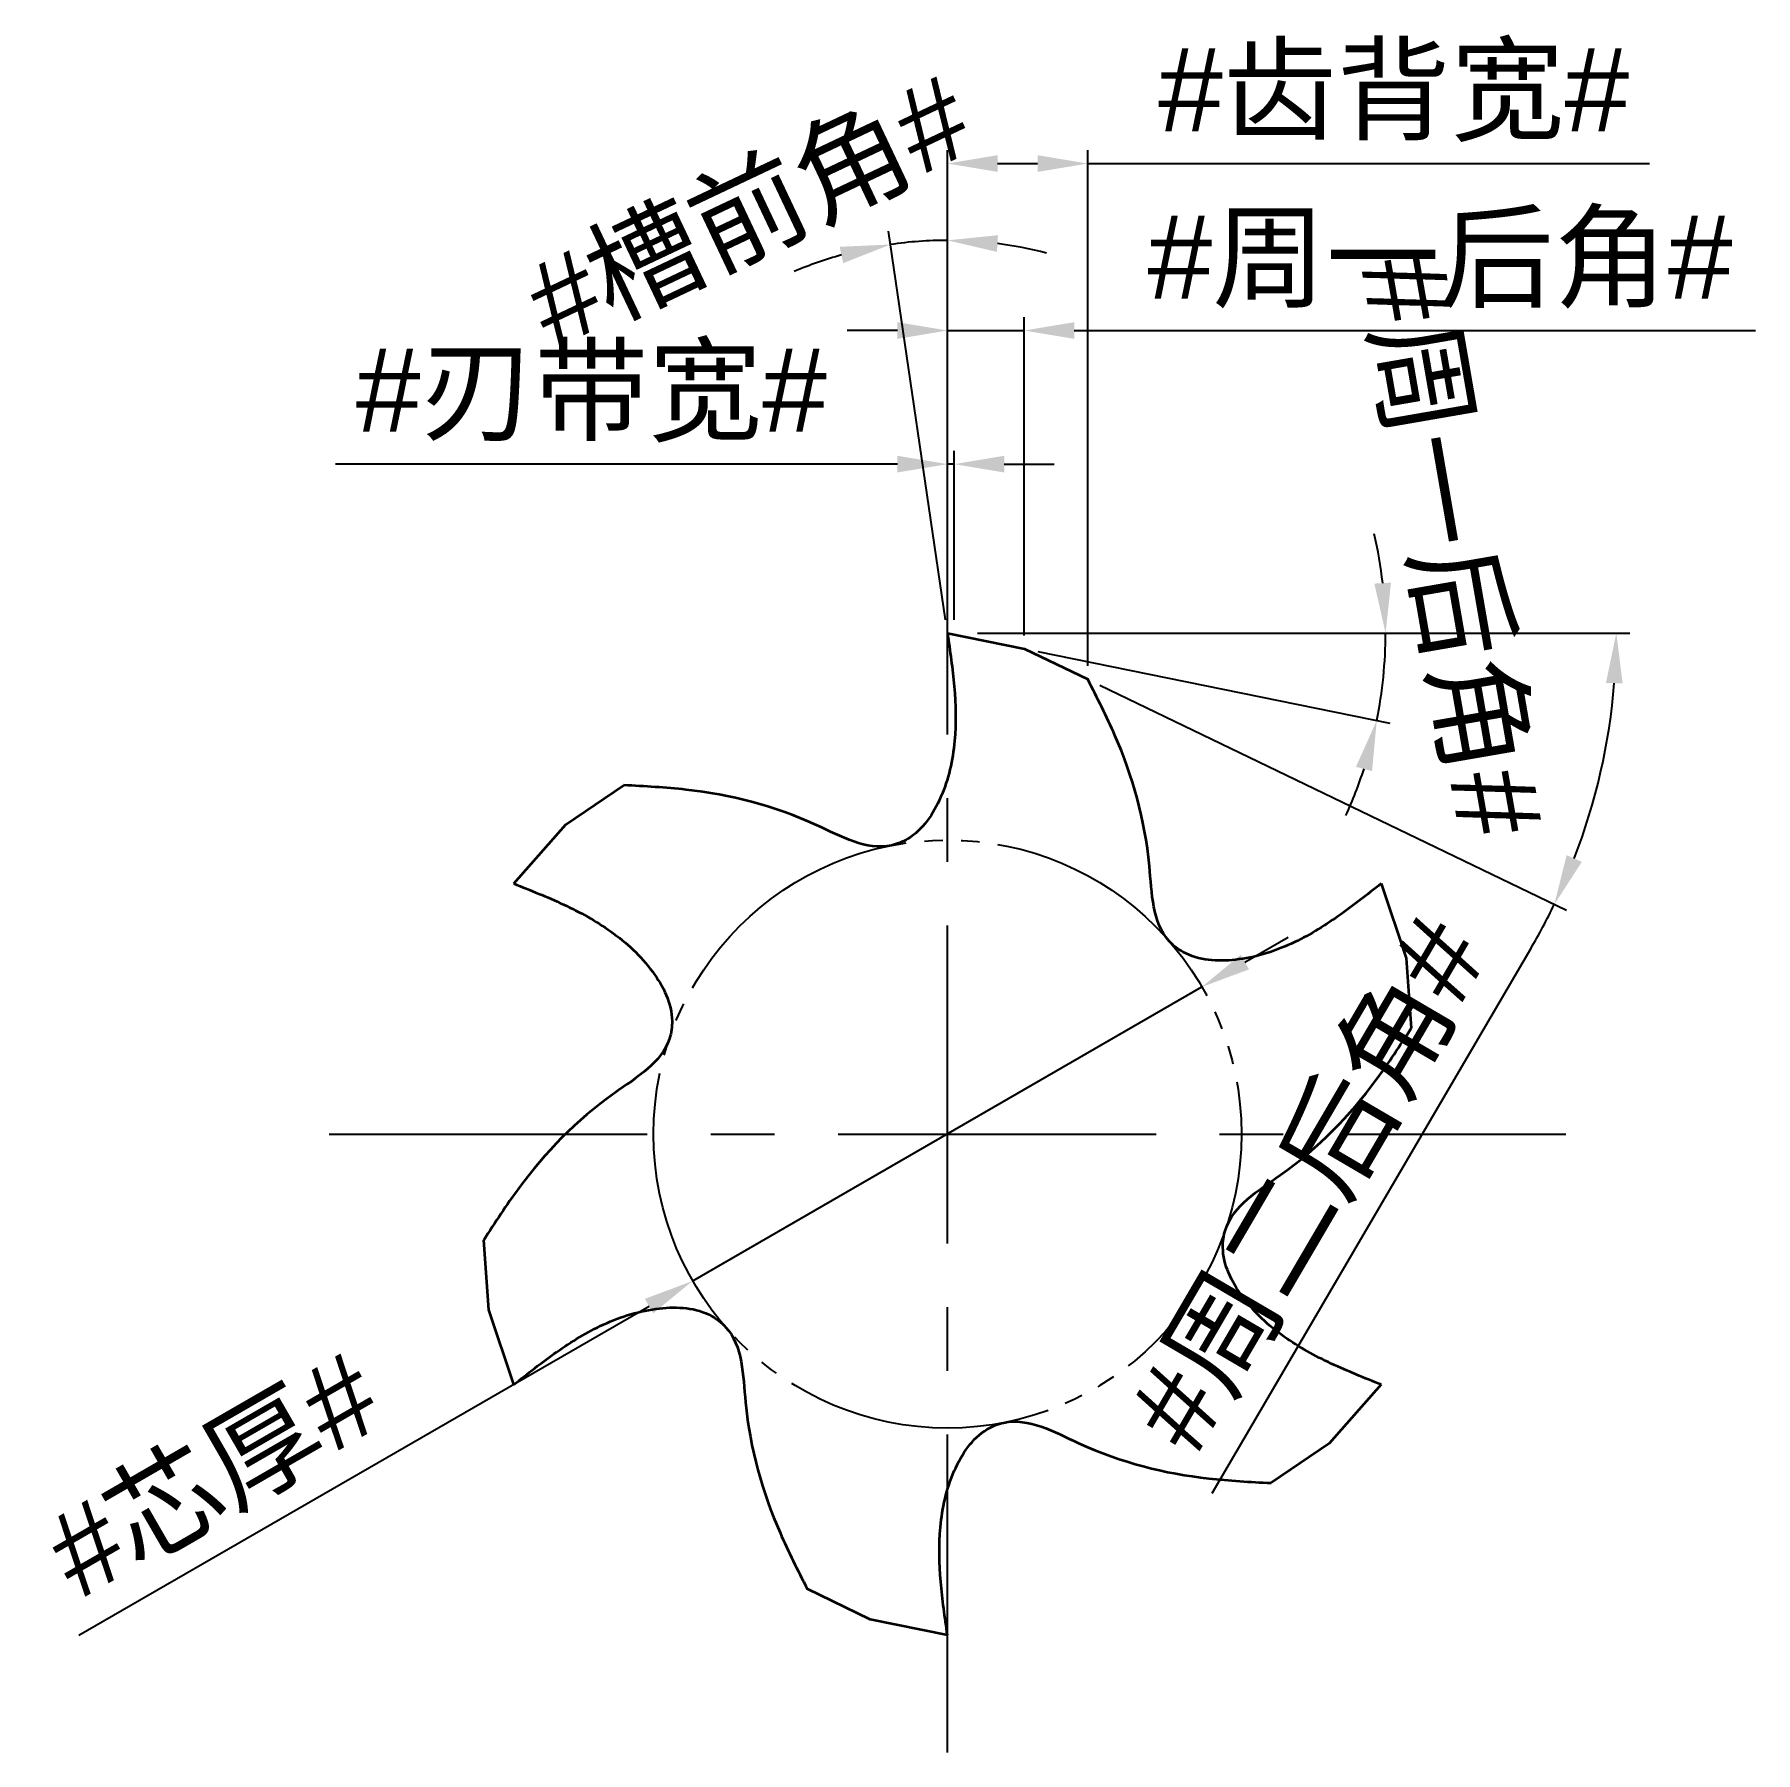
# Model space of a CAD drawing. Header units: inches. Extents: x 0 to 297, y 0 to 210.
# Drawn here: x 102.7 to 154.2, y 66 to 117.4 of the extents above; entities that cross this region are included whole.
import ezdxf

# ---------------------------------------------------------------- set-up
doc = ezdxf.new("R2010")
doc.units = ezdxf.units.IN
doc.header["$MEASUREMENT"] = 0
doc.linetypes.add('CENTER', pattern=[50.8, 31.75, -6.35, 6.35, -6.35])
doc.linetypes.add('JIS_09_08', pattern=[10.75, 8, -0.55, 0.55, -0.55, 0.55, -0.55])
for name, color, linetype in [('中心线', 2, 'JIS_09_08'), ('标注', 3, 'Continuous'), ('虚线轮廓', 3, 'Continuous')]:
    doc.layers.add(name, color=color, linetype=linetype)
doc.layers.add('轮廓', color=4, linetype='Continuous', lineweight=35)
doc.styles.get("Standard").update_dxf_attribs({"font": 'arial.ttf'})
doc.dimstyles.new('ISO-25-A', dxfattribs={"dimtxt": 2.5, "dimasz": 1.5, "dimexe": 0.4, "dimexo": 0.4, "dimgap": 0.4, "dimtad": 1, "dimdec": 3, "dimtxsty": 'Standard', "dimcen": 2.5, "dimclrd": 256, "dimclre": 256, "dimclrt": 256, "dimadec": 0, "dimazin": 0, "dimtfac": 1, "dimtdec": 3, "dimtmove": 0, "dimatfit": 3, "dimfxl": 1, "dimarcsym": 0})
doc.dimstyles.new('ISO-25-L', dxfattribs={"dimtxt": 2.5, "dimasz": 1.5, "dimexe": 0.4, "dimexo": 0.4, "dimgap": 0.4, "dimtad": 1, "dimdec": 3, "dimtxsty": 'Standard', "dimcen": 2.5, "dimclrd": 256, "dimclre": 256, "dimclrt": 256, "dimadec": 0, "dimazin": 0, "dimtfac": 1, "dimtdec": 3, "dimtmove": 0, "dimatfit": 3, "dimfxl": 1, "dimarcsym": 0})

# ---------------------------------------------------------------- blocks, each defined once
blk = doc.blocks.new('*D49')
at = {"layer": 'Defpoints', "color": 0, "transparency": 16777216}
for p in [(137.61, 88.9), (122.36, 80.1)]:
    blk.add_point(p, dxfattribs=at)
at = {"layer": '标注', "lineweight": -2, "transparency": 16777216}
for p, q in [((138.909, 89.65), (140.208, 90.399)), ((137.61, 88.9), (122.36, 80.1)), ((103.982, 69.495), (121.061, 79.35))]:
    blk.add_line(p, q, dxfattribs=at)
at = {"layer": '标注', "transparency": 16777216}
for points in [[(138.784, 89.866), (139.034, 89.433), (137.61, 88.9)], [(120.936, 79.567), (121.186, 79.134), (122.36, 80.1)]]:
    blk.add_solid(points, dxfattribs=at)
at = {"layer": '标注', "transparency": 16777216, "insert": (108.064, 74.183), "char_height": 2.5, "attachment_point": 5, "rotation": 29.9871}
blk.add_mtext('#芯厚#', dxfattribs=at)
blk = doc.blocks.new('*D50')
at = {"layer": 'Defpoints', "color": 0, "transparency": 16777216}
for p in [(129.428, 111.246), (130, 99.5), (130, 99.5), (130, 98.56), (130.26, 97.73)]:
    blk.add_point(p, dxfattribs=at)
at = {"layer": '标注', "lineweight": -2, "transparency": 16777216}
for p, q in [((129.942, 99.896), (128.233, 111.531)), ((130, 99.9), (130, 111.66))]:
    blk.add_line(p, q, dxfattribs=at)
for start, end in [(90, 98.3566), (75.3738, 82.6869), (105.6697, 112.9828)]:
    blk.add_arc((130, 99.5), 11.76, start, end, dxfattribs=at)
at = {"layer": '标注', "transparency": 16777216}
for points in [[(131.481, 110.915), (131.513, 111.414), (130, 111.26)], [(126.772, 111.067), (126.876, 110.578), (128.291, 111.135)]]:
    blk.add_solid(points, dxfattribs=at)
at = {"layer": '标注', "transparency": 16777216, "insert": (124.088, 111.994), "char_height": 2.5, "attachment_point": 5, "rotation": 25.323}
blk.add_mtext('#槽前角#', dxfattribs=at)
blk = doc.blocks.new('*D51')
at = {"layer": 'Defpoints', "color": 0, "transparency": 16777216}
for p in [(130, 99.5), (130, 99.5), (130.5, 99.5), (132.31, 99.03), (143.005, 97.749)]:
    blk.add_point(p, dxfattribs=at)
at = {"layer": '标注', "lineweight": -2, "transparency": 16777216}
for p, q in [((130.9, 99.5), (143.523, 99.5)), ((132.702, 98.95), (143.251, 96.804))]:
    blk.add_line(p, q, dxfattribs=at)
for start, end in [(6.5529, 13.1057), (348.4994, 0), (335.3937, 341.9465)]:
    blk.add_arc((130, 99.5), 13.123, start, end, dxfattribs=at)
at = {"layer": '标注', "transparency": 16777216}
for points in [[(143.286, 101.012), (142.787, 100.983), (143.123, 99.5)], [(142.235, 95.497), (142.718, 95.369), (142.859, 96.884)]]:
    blk.add_solid(points, dxfattribs=at)
at = {"layer": '标注', "transparency": 16777216, "insert": (144.955, 102.091), "char_height": 2.5, "attachment_point": 5, "rotation": 279.8284}
blk.add_mtext('#周一后角#', dxfattribs=at)
blk = doc.blocks.new('*D52')
at = {"layer": 'Defpoints', "color": 0, "transparency": 16777216}
for p in [(131.34, 99.5), (131.34, 99.5), (132, 99.5), (134.2, 98.12), (149.825, 96.709)]:
    blk.add_point(p, dxfattribs=at)
at = {"layer": '标注', "lineweight": -2, "transparency": 16777216}
for p, q in [((132.4, 99.5), (150.435, 99.5)), ((134.56, 97.946), (148.538, 91.202)), ((147.472, 90.052), (137.917, 73.738))]:
    blk.add_line(p, q, dxfattribs=at)
for start, end in [(338.8403, 355.4016), (329.6435, 334.2419)]:
    blk.add_arc((131.34, 99.5), 18.695, start, end, dxfattribs=at)
at = {"layer": '标注', "transparency": 16777216}
for points in [[(149.725, 98.011), (150.225, 97.991), (150.035, 99.5)], [(149.004, 92.652), (148.545, 92.851), (148.177, 91.376)]]:
    blk.add_solid(points, dxfattribs=at)
at = {"layer": '标注', "transparency": 16777216, "insert": (140.921, 82.933), "char_height": 2.5, "attachment_point": 5, "rotation": 59.6435}
blk.add_mtext('#周二后角#', dxfattribs=at)
blk = doc.blocks.new('*D53')
at = {"layer": 'Defpoints', "color": 0, "transparency": 16777216}
for p in [(132.3, 108.56), (130, 99.5), (132.3, 99.03)]:
    blk.add_point(p, dxfattribs=at)
at = {"layer": '标注', "lineweight": -2, "transparency": 16777216}
for p, q in [((130, 99.9), (130, 108.96)), ((132.3, 99.43), (132.3, 108.96)), ((128.5, 108.56), (127, 108.56)), ((130, 108.56), (132.3, 108.56)), ((133.8, 108.56), (154.206, 108.56))]:
    blk.add_line(p, q, dxfattribs=at)
at = {"layer": '标注', "transparency": 16777216}
for points in [[(128.5, 108.81), (128.5, 108.31), (130, 108.56)], [(133.8, 108.81), (133.8, 108.31), (132.3, 108.56)]]:
    blk.add_solid(points, dxfattribs=at)
at = {"layer": '标注', "transparency": 16777216, "insert": (144.753, 110.615), "char_height": 2.5, "attachment_point": 5}
blk.add_mtext('#周一后角#', dxfattribs=at)
blk = doc.blocks.new('*D54')
at = {"layer": 'Defpoints', "color": 0, "transparency": 16777216}
for p in [(134.2, 113.56), (130, 99.5), (134.2, 98.12)]:
    blk.add_point(p, dxfattribs=at)
at = {"layer": '标注', "lineweight": -2, "transparency": 16777216}
for p, q in [((130, 99.9), (130, 113.96)), ((134.2, 98.52), (134.2, 113.96)), ((131.5, 113.56), (132.7, 113.56)), ((134.2, 113.56), (151.031, 113.56))]:
    blk.add_line(p, q, dxfattribs=at)
at = {"layer": '标注', "transparency": 16777216}
for points in [[(131.5, 113.81), (131.5, 113.31), (130, 113.56)], [(132.7, 113.81), (132.7, 113.31), (134.2, 113.56)]]:
    blk.add_solid(points, dxfattribs=at)
at = {"layer": '标注', "transparency": 16777216, "insert": (143.365, 115.615), "char_height": 2.5, "attachment_point": 5}
blk.add_mtext('#齿背宽#', dxfattribs=at)
blk = doc.blocks.new('*D55')
at = {"layer": 'Defpoints', "color": 0, "transparency": 16777216}
for p in [(130.2, 104.56), (130, 99.5), (130.2, 99.5)]:
    blk.add_point(p, dxfattribs=at)
at = {"layer": '标注', "lineweight": -2, "transparency": 16777216}
for p, q in [((130, 99.9), (130, 104.96)), ((130.2, 99.9), (130.2, 104.96)), ((128.5, 104.56), (111.669, 104.56)), ((130.2, 104.56), (130, 104.56)), ((131.7, 104.56), (133.2, 104.56))]:
    blk.add_line(p, q, dxfattribs=at)
at = {"layer": '标注', "transparency": 16777216}
for points in [[(128.5, 104.81), (128.5, 104.31), (130, 104.56)], [(131.7, 104.81), (131.7, 104.31), (130.2, 104.56)]]:
    blk.add_solid(points, dxfattribs=at)
at = {"layer": '标注', "transparency": 16777216, "insert": (119.335, 106.615), "char_height": 2.5, "attachment_point": 5}
blk.add_mtext('#刃带宽#', dxfattribs=at)

msp = doc.modelspace()

# ---------------------------------------------------------------- linework, layer by layer
at = {"layer": '中心线', "linetype": 'CENTER', "ltscale": 0.3}
for p, q in [((130, 65.982), (130, 103.018)), ((111.482, 84.5), (148.518, 84.5))]:
    msp.add_line(p, q, dxfattribs=at)
at = {"layer": '虚线轮廓', "linetype": 'JIS_09_08'}
msp.add_circle((130, 84.5), 8.8047, dxfattribs=at)
at = {"layer": '轮廓', "linetype": 'Continuous'}
for p, q in [((130, 99.5), (132.311, 99.0321)), ((132.311, 99.0321), (134.2, 98.1174)), ((118.5703, 93.7674), (120.307, 94.946)), ((117.0096, 92), (118.5703, 93.7674)), ((142.9904, 92), (143.7406, 89.7647)), ((143.7406, 89.7647), (143.893, 87.6714)), ((116.2594, 79.2353), (116.107, 81.3286)), ((117.0096, 77), (116.2594, 79.2353)), ((142.9904, 77), (141.4297, 75.2326)), ((141.4297, 75.2326), (139.693, 74.054)), ((127.689, 69.9679), (125.8, 70.8826)), ((130, 69.5), (127.689, 69.9679))]:
    msp.add_line(p, q, dxfattribs=at)
at = {"layer": '轮廓'}
for points in [[(130, 99.5), (130.0776, 98.9687), (130.2339, 97.8995), (130.2766, 96.2273), (129.917, 94.6077), (129.1643, 93.4513), (127.7434, 92.8812), (125.5107, 94.1599), (122.91, 94.8095), (120.9327, 94.9132), (120.307, 94.946)], [(142.9904, 92), (142.5691, 91.6671), (141.7213, 90.9972), (140.2944, 90.1241), (138.712, 89.6258), (137.3342, 89.6994), (136.13, 90.6449), (136.1211, 93.2178), (135.3833, 95.7948), (134.4845, 97.5591), (134.2, 98.1174)], [(117.0096, 92), (117.5085, 91.8016), (118.5126, 91.4024), (119.9821, 90.6032), (121.2049, 89.4819), (121.8301, 88.2519), (121.6134, 86.7363), (119.3896, 85.4421), (117.5267, 83.5147), (116.4482, 81.8541), (116.107, 81.3286)], [(142.9904, 77), (142.4915, 77.1984), (141.4874, 77.5976), (140.0179, 78.3969), (138.7951, 79.5181), (138.1699, 80.7481), (138.3866, 82.2637), (140.6104, 83.5579), (142.4733, 85.4853), (143.5518, 87.1459), (143.893, 87.6714)], [(117.0096, 77), (117.4309, 77.3329), (118.2787, 78.0028), (119.7056, 78.8759), (121.288, 79.3742), (122.6658, 79.3006), (123.87, 78.3551), (123.8789, 75.7822), (124.6167, 73.2052), (125.5155, 71.4409), (125.8, 70.8826)], [(130, 69.5), (129.9224, 70.0313), (129.7661, 71.1005), (129.7234, 72.7727), (130.083, 74.3923), (130.8357, 75.5487), (132.2566, 76.1189), (134.4893, 74.8401), (137.09, 74.1905), (139.0673, 74.0868), (139.693, 74.054)]]:
    msp.add_open_spline(points, degree=3, knots=[0, 0, 0, 0, 1.6112803, 3.2428885, 4.9792426, 6.5697966, 7.0958294, 9.4228553, 13.4641733, 15.3350937, 15.3350937, 15.3350937, 15.3350937], dxfattribs=at)

# ---------------------------------------------------------------- dimensions: what is measured, and where the dimension line sits
at = {"layer": '标注'}
for base, p2, text, picture, middle in [((134.2, 113.56), (134.2, 98.12), '#齿背宽#', '*D54', (143.3654, 113.56)), ((132.3, 108.56), (132.3, 99.03), '#周一后角#', '*D53', (144.7531, 108.56)), ((130.2, 104.56), (130.2, 99.5), '#刃带宽#', '*D55', (119.3346, 104.56))]:
    dim = msp.add_linear_dim(base=base, p1=(130, 99.5), p2=p2, text=text, dimstyle='ISO-25-L', dxfattribs=at)
    dim.commit()
    dim.dimension.update_dxf_attribs({"geometry": picture, "text_midpoint": middle, "dimtype": 160})
for base, line1, line2, text, picture, middle in [((129.4285, 111.2461), ((130, 99.5), (130, 98.56)), ((130, 99.5), (130.26, 97.73)), '#槽前角#', '*D50', (124.97, 110.13)), ((143.0053, 97.7492), ((130, 99.5), (132.31, 99.03)), ((130, 99.5), (130.5, 99.5)), '#周一后角#', '*D51', (142.93, 101.74))]:
    dim = msp.add_angular_dim_2l(base=base, line1=line1, line2=line2, text=text, dimstyle='ISO-25-A', dxfattribs=at)
    dim.commit()
    dim.dimension.update_dxf_attribs({"geometry": picture, "text_midpoint": middle, "dimtype": 162})
dim = msp.add_angular_dim_2l(base=(149.8254, 96.709), line1=((131.34, 99.5), (134.2, 98.12)), line2=((131.34, 99.5), (132, 99.5)), text='#周二后角#', dimstyle='ISO-25-A', dxfattribs=at)
dim.commit()
dim.dimension.update_dxf_attribs({"geometry": '*D52', "text_midpoint": (140.9211, 82.9335)})
dim = msp.add_diameter_dim_2p(p1=(137.61, 88.9), p2=(122.36, 80.1), text='#芯厚#', dimstyle='ISO-25-A', dxfattribs=at)
dim.commit()
dim.dimension.update_dxf_attribs({"geometry": '*D49', "text_midpoint": (109.0733, 72.4329), "dimtype": 163})

doc.saveas('drawing.dxf')
